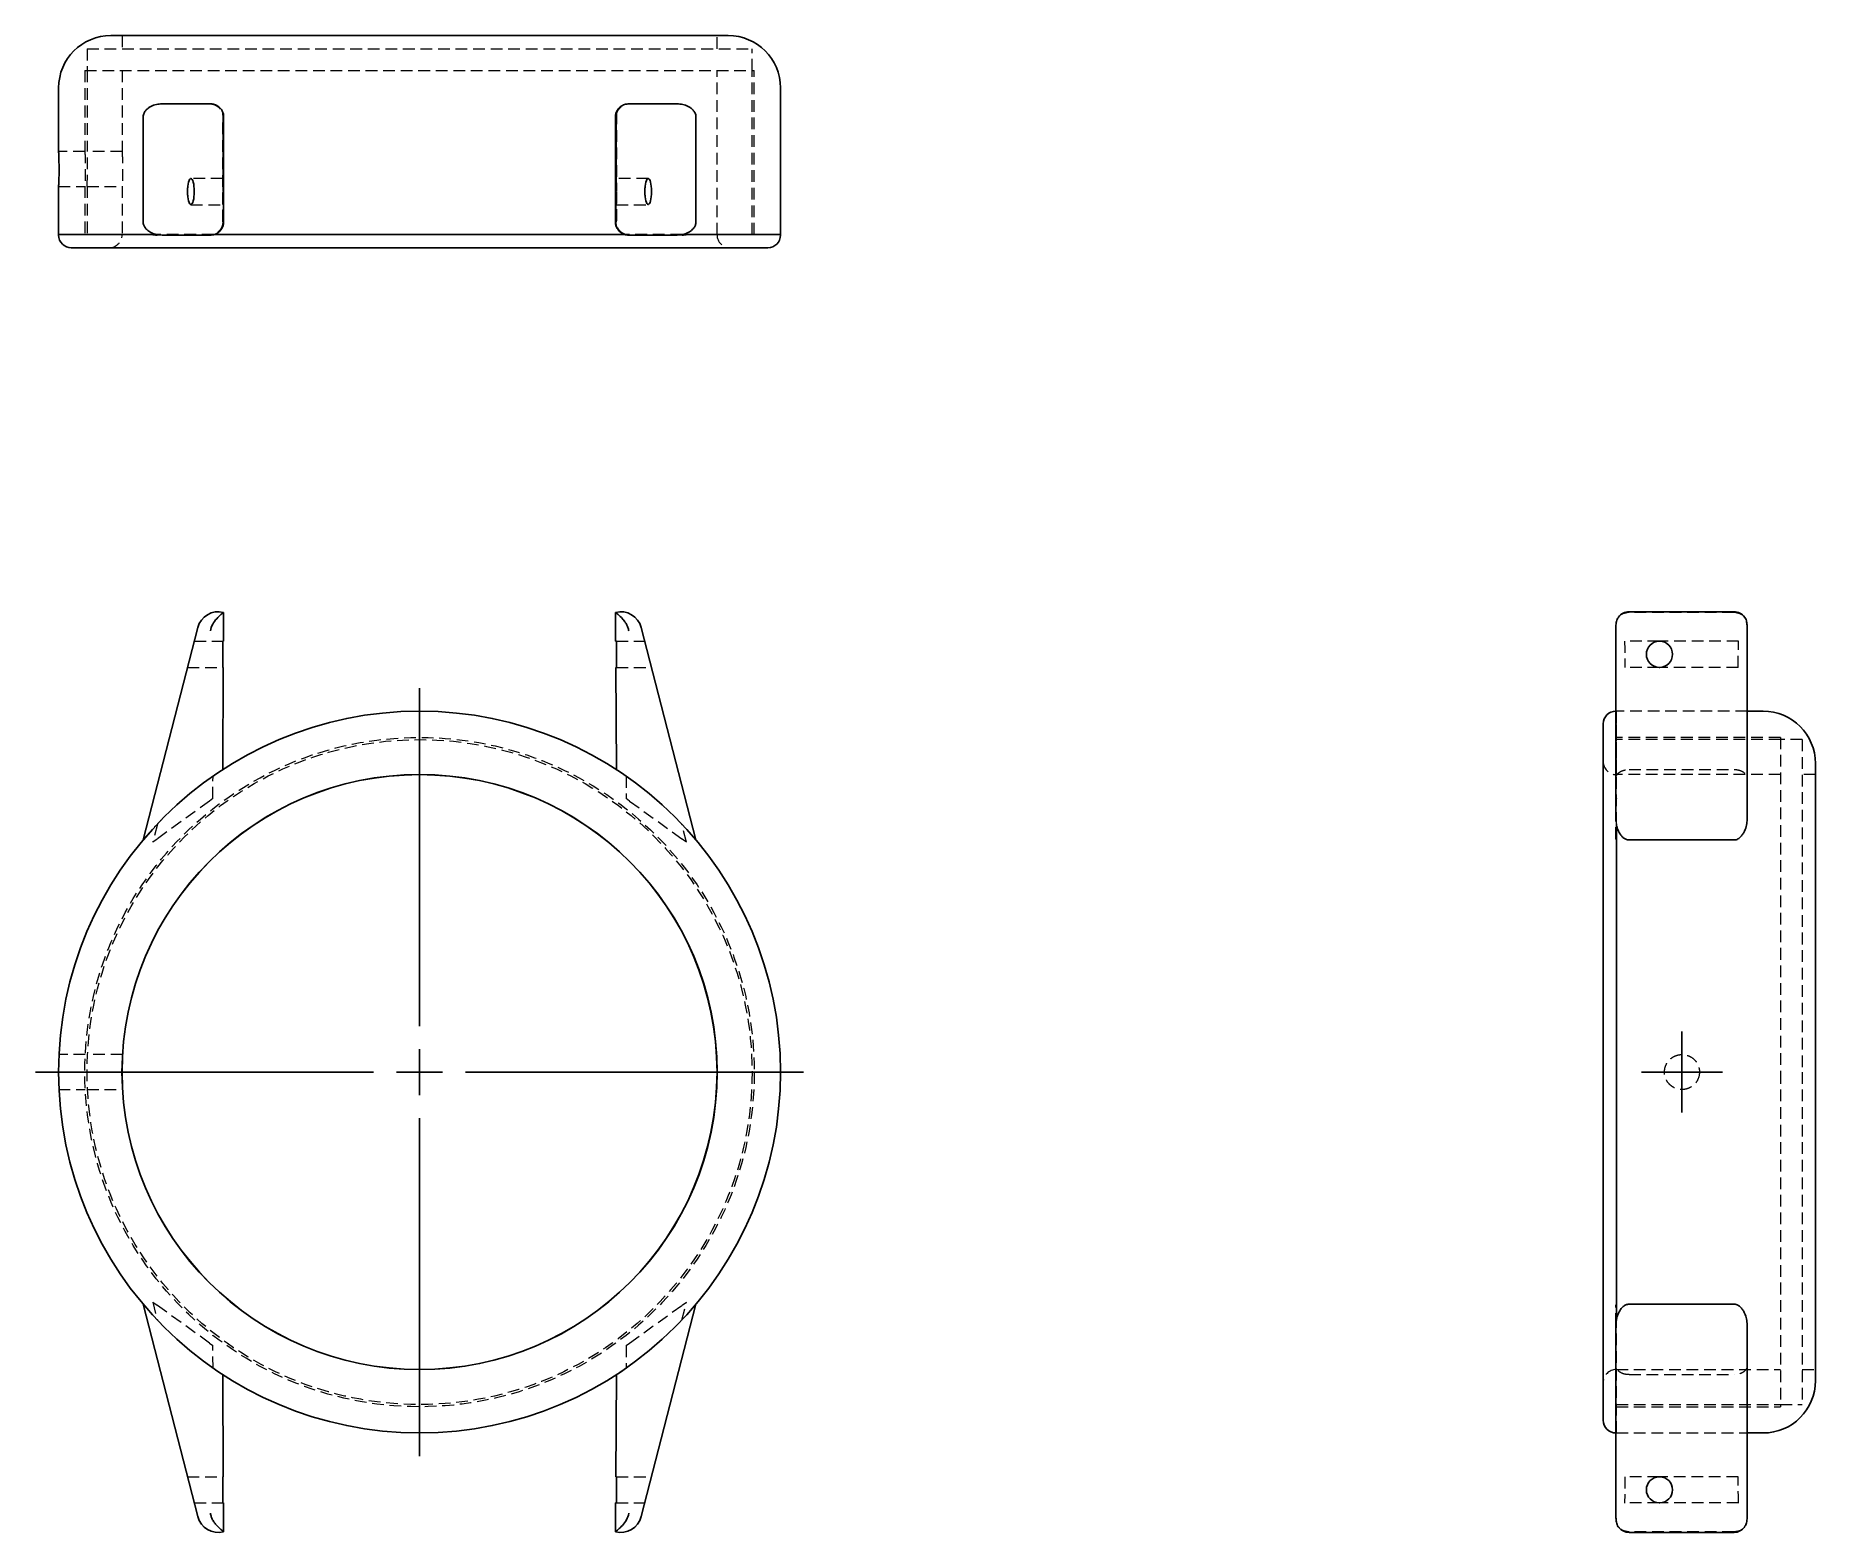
# Model space of a CAD drawing. Header units: millimetres. Extents: x 41 to 235, y 7 to 170.
import ezdxf

# ---------------------------------------------------------------- set-up
doc = ezdxf.new("R2010")
doc.units = ezdxf.units.MM
doc.linetypes.add('HIDDEN', pattern=[1.905, 1.27, -0.635])
doc.layers.add('10', color=7, linetype='Continuous')

# ---------------------------------------------------------------- blocks, each defined once
blk = doc.blocks.new('SW_CENTERMARKSYMBOL_0')
at = {"layer": '10', "color": 0}
for p, q in [((0, 5), (0, 41.68)), ((0, 0), (0, 2.5)), ((-5, 0), (-41.68, 0)), ((0, 0), (-2.5, 0)), ((0, 0), (0, -2.5)), ((0, 0), (2.5, 0)), ((5, 0), (41.68, 0)), ((0, -5), (0, -41.68))]:
    blk.add_line(p, q, dxfattribs=at)
blk = doc.blocks.new('SW_CENTERMARKSYMBOL_1')
at = {"layer": '10', "color": 0}
for p, q in [((0, 2.5), (0, 4.4)), ((0, 0), (0, 2.5)), ((-2.5, 0), (-4.4, 0)), ((0, 0), (-2.5, 0)), ((0, 0), (0, -2.5)), ((0, 0), (2.5, 0)), ((2.5, 0), (4.4, 0)), ((0, -2.5), (0, -4.4))]:
    blk.add_line(p, q, dxfattribs=at)

msp = doc.modelspace()

# ---------------------------------------------------------------- linework, layer by layer
at = {"color": 7, "linetype": 'HIDDEN', "lineweight": 18}
for p, q in [((46.91, 168.09), (119.09, 168.09)), ((46.91, 168.09), (46.91, 165.72)), ((50.71, 169.52), (50.71, 168.09)), ((115.29, 168.09), (115.29, 169.52)), ((119.09, 165.72), (119.09, 168.09)), ((46.67, 165.72), (119.33, 165.72)), ((46.67, 165.72), (46.67, 156.93)), ((46.91, 165.72), (46.91, 156.93)), ((50.71, 165.72), (50.71, 156.93)), ((115.29, 147.91), (115.29, 165.72)), ((119.09, 147.91), (119.09, 165.72)), ((119.33, 147.91), (119.33, 165.72)), ((61.63, 161.17), (61.63, 152.61)), ((61.64, 149.29), (61.64, 160.68)), ((61.7, 160.68), (61.7, 149.29)), ((61.72, 160.68), (61.72, 149.29)), ((104.28, 160.68), (104.28, 149.29)), ((104.3, 160.68), (104.3, 149.29)), ((104.36, 149.29), (104.36, 160.68)), ((104.37, 161.17), (104.37, 152.61)), ((46.67, 156.93), (43.82, 156.93)), ((50.71, 156.93), (46.91, 156.93)), ((43.82, 153.13), (46.67, 153.13)), ((46.67, 153.16), (46.67, 147.91)), ((46.91, 153.16), (46.91, 147.91)), ((46.91, 153.13), (50.71, 153.13)), ((50.71, 153.16), (50.71, 147.91)), ((61.63, 154.01), (58.18, 154.01)), ((61.63, 154.01), (58.18, 154.01)), ((107.82, 154.01), (104.37, 154.01)), ((107.82, 154.01), (104.37, 154.01)), ((57.82, 152.56), (57.82, 152.57)), ((58.18, 151.16), (61.63, 151.16)), ((58.18, 151.16), (61.63, 151.16)), ((58.55, 152.56), (58.55, 152.57)), ((61.63, 152.57), (61.63, 148.8)), ((104.37, 152.57), (104.37, 148.8)), ((104.37, 151.16), (107.82, 151.16)), ((104.37, 151.16), (107.82, 151.16)), ((107.45, 152.56), (107.45, 152.57)), ((108.18, 152.56), (108.18, 152.57)), ((50.7, 147.91), (50.7, 147.9)), ((55.05, 147.86), (54.5, 147.86)), ((60.64, 147.91), (54.53, 147.91)), ((111.5, 147.91), (105.43, 147.91)), ((111.5, 147.86), (110.95, 147.86)), ((115.3, 147.9), (115.3, 147.91)), ((225.68, 106.9), (214.29, 106.9)), ((226.73, 106.48), (226.82, 106.39)), ((58.55, 103.78), (61.63, 103.78)), ((104.37, 103.78), (107.45, 103.78)), ((217.57, 103.78), (213.8, 103.78)), ((226.17, 103.78), (217.61, 103.78)), ((57.82, 100.93), (61.63, 100.93)), ((104.37, 100.93), (108.18, 100.93)), ((217.57, 100.93), (213.84, 100.93)), ((226.13, 100.93), (217.61, 100.93)), ((212.91, 96.18), (212.86, 96.18)), ((212.91, 89.13), (212.91, 96.18)), ((212.91, 83.95), (212.91, 96.18)), ((227.11, 96.18), (212.91, 96.18)), ((230.72, 93.33), (212.91, 93.33)), ((230.72, 93.09), (212.91, 93.09)), ((230.72, 93.33), (230.72, 57)), ((233.09, 93.09), (230.72, 93.09)), ((233.09, 93.09), (233.09, 57)), ((60.57, 86.69), (60.58, 89.13)), ((105.42, 89.13), (105.43, 86.69)), ((212.91, 89.3), (212.9, 89.3)), ((230.72, 89.29), (212.91, 89.29)), ((214.29, 89.84), (225.68, 89.84)), ((234.52, 89.29), (233.09, 89.29)), ((60.2, 86.42), (54.5, 82.3)), ((60.57, 86.69), (60.2, 86.42)), ((105.8, 86.42), (105.43, 86.69)), ((105.8, 86.42), (111.5, 82.3)), ((54.54, 83.92), (54.03, 81.97)), ((111.97, 81.97), (111.46, 83.92)), ((212.86, 82.3), (212.86, 84.45)), ((54.5, 82.3), (54.03, 81.97)), ((111.97, 81.97), (111.5, 82.3)), ((46.72, 58.9), (43.82, 58.9)), ((50.76, 58.9), (46.96, 58.9)), ((230.72, 57), (230.72, 20.67)), ((233.09, 57), (233.09, 20.91)), ((43.82, 55.1), (46.72, 55.1)), ((46.91, 55.1), (50.76, 55.1)), ((54.03, 32.03), (54.54, 30.08)), ((54.03, 32.03), (54.5, 31.7)), ((60.2, 27.58), (54.5, 31.7)), ((105.8, 27.58), (111.5, 31.7)), ((111.46, 30.08), (111.97, 32.03)), ((111.5, 31.7), (111.97, 32.03)), ((212.86, 29.55), (212.86, 31.7)), ((212.91, 17.82), (212.91, 30.04)), ((60.2, 27.58), (60.57, 27.31)), ((60.58, 24.87), (60.57, 27.31)), ((105.43, 27.31), (105.42, 24.87)), ((105.43, 27.31), (105.8, 27.58)), ((212.9, 24.7), (212.91, 24.7)), ((212.91, 17.82), (212.91, 24.87)), ((212.91, 24.71), (230.72, 24.71)), ((214.29, 24.16), (225.68, 24.16)), ((233.09, 24.71), (234.52, 24.71)), ((212.91, 20.91), (230.72, 20.91)), ((212.91, 20.67), (230.72, 20.67)), ((230.72, 20.91), (233.09, 20.91)), ((212.86, 17.82), (212.91, 17.82)), ((212.91, 17.82), (227.11, 17.82)), ((57.82, 13.07), (61.63, 13.07)), ((104.37, 13.07), (108.18, 13.07)), ((217.56, 13.07), (213.84, 13.07)), ((226.13, 13.07), (217.61, 13.07)), ((58.55, 10.22), (61.63, 10.22)), ((104.37, 10.22), (107.45, 10.22)), ((217.56, 10.22), (213.8, 10.22)), ((226.17, 10.22), (217.61, 10.22)), ((213.24, 7.52), (213.15, 7.61)), ((225.68, 7.1), (214.29, 7.1))]:
    msp.add_line(p, q, dxfattribs=at)
at = {"color": 7, "linetype": 'Continuous', "lineweight": 25}
for p, q in [((116.5, 169.52), (49.5, 169.52)), ((43.82, 163.84), (43.82, 156.91)), ((122.18, 147.91), (122.18, 163.84)), ((53, 160.68), (53, 149.29)), ((55.05, 162.11), (60.3, 162.11)), ((61.73, 160.68), (61.73, 149.29)), ((104.27, 160.68), (104.27, 149.29)), ((105.7, 162.11), (110.95, 162.11)), ((113, 160.68), (113, 149.29)), ((43.82, 153.13), (43.82, 147.91)), ((57.82, 152.61), (57.82, 152.57)), ((58.55, 152.61), (58.55, 152.57)), ((107.45, 152.61), (107.45, 152.57)), ((108.18, 152.61), (108.18, 152.57)), ((43.82, 147.91), (43.82, 147.86)), ((54.54, 147.91), (43.82, 147.91)), ((54.53, 147.91), (43.82, 147.91)), ((60.3, 147.86), (55.05, 147.86)), ((105.42, 147.91), (60.58, 147.91)), ((105.43, 147.91), (60.64, 147.91)), ((110.95, 147.86), (105.7, 147.86)), ((122.18, 147.91), (111.46, 147.91)), ((122.18, 147.91), (111.5, 147.91)), ((122.18, 147.86), (122.18, 147.91)), ((120.8, 146.48), (45.2, 146.48)), ((61.73, 106.9), (61.72, 106.89)), ((61.73, 106.9), (61.72, 103.78)), ((61.72, 106.9), (61.73, 106.9)), ((104.28, 103.78), (104.27, 106.9)), ((104.27, 106.9), (104.28, 106.89)), ((104.27, 106.9), (104.28, 106.9)), ((225.68, 106.97), (214.29, 106.97)), ((53, 82.2), (58.93, 105.25)), ((107.07, 105.25), (113, 82.2)), ((212.86, 84.45), (212.86, 104.85)), ((227.11, 104.85), (227.11, 84.45)), ((61.72, 103.78), (61.63, 103.78)), ((61.63, 103.78), (61.63, 100.93)), ((104.37, 103.78), (104.28, 103.78)), ((104.37, 100.93), (104.37, 103.78)), ((217.61, 103.78), (217.57, 103.78)), ((61.63, 100.93), (61.7, 100.93)), ((61.7, 100.93), (61.64, 89.84)), ((104.36, 89.84), (104.3, 100.93)), ((104.3, 100.93), (104.37, 100.93)), ((217.61, 100.93), (217.57, 100.93)), ((211.48, 57), (211.48, 94.8)), ((212.86, 96.18), (212.86, 96.18)), ((228.84, 96.18), (227.11, 96.18)), ((234.52, 90.5), (234.52, 57)), ((212.91, 57), (212.91, 83.95)), ((212.91, 30.08), (212.91, 83.92)), ((225.68, 82.2), (214.29, 82.2)), ((211.48, 19.2), (211.48, 57)), ((212.91, 30.04), (212.91, 57)), ((234.52, 57), (234.52, 23.5)), ((58.93, 8.75), (53, 31.8)), ((113, 31.8), (107.07, 8.75)), ((225.68, 31.8), (214.29, 31.8)), ((212.86, 9.15), (212.86, 29.55)), ((227.11, 29.55), (227.11, 9.15)), ((61.64, 24.16), (61.7, 13.07)), ((104.3, 13.07), (104.36, 24.16)), ((212.86, 17.82), (212.86, 17.82)), ((227.11, 17.82), (228.84, 17.82)), ((61.7, 13.07), (61.63, 13.07)), ((61.63, 13.07), (61.63, 10.22)), ((104.37, 13.07), (104.3, 13.07)), ((104.37, 10.22), (104.37, 13.07)), ((217.56, 13.07), (217.61, 13.07)), ((61.63, 10.22), (61.72, 10.22)), ((61.72, 10.22), (61.73, 7.1)), ((104.27, 7.1), (104.28, 10.22)), ((104.28, 10.22), (104.37, 10.22)), ((217.56, 10.22), (217.61, 10.22)), ((61.73, 7.1), (61.72, 7.11)), ((61.73, 7.1), (61.72, 7.1)), ((104.27, 7.1), (104.28, 7.11)), ((104.28, 7.1), (104.27, 7.1)), ((214.29, 7.03), (225.68, 7.03))]:
    msp.add_line(p, q, dxfattribs=at)
for radius in [39.18, 32.3, 32.29]:
    msp.add_circle((83, 57), radius, dxfattribs=at)
at = {"color": 7, "linetype": 'HIDDEN', "lineweight": 18}
for radius in [36.33, 36.09]:
    msp.add_circle((83, 57), radius, dxfattribs=at)
at = {"color": 7, "linetype": 'Continuous', "lineweight": 25}
for centre, radius, start, end in [((49.5, 163.84), 5.68, 90, 180), ((116.5, 163.84), 5.68, 0, 90), ((45.2, 147.86), 1.38, 180, 270), ((120.8, 147.86), 1.38, 270, 0), ((61.15, 104.68), 2.29, 75.5758, 165.5758), ((104.85, 104.68), 2.29, 14.4242, 104.4242), ((214.29, 105.55), 1.42, 90, 143.6199), ((225.68, 105.55), 1.42, 36.6666, 90), ((217.59, 102.35), 1.42, 90.8777, 269.1223), ((217.59, 102.35), 1.42, 270.8777, 89.1223), ((212.86, 94.8), 1.38, 90, 180), ((228.84, 90.5), 5.68, 0, 90), ((228.84, 23.5), 5.68, 270, 0), ((212.86, 19.2), 1.38, 180, 270), ((217.59, 11.65), 1.42, 90.971, 269.029), ((217.59, 11.65), 1.42, 270.971, 89.029), ((61.15, 9.32), 2.29, 194.4242, 284.4242), ((104.85, 9.32), 2.29, 255.5758, 345.5758), ((214.29, 8.45), 1.42, 216.6666, 270), ((225.68, 8.45), 1.42, 270, 323.6199)]:
    msp.add_arc(centre, radius, start, end, dxfattribs=at)
at = {"color": 7, "linetype": 'HIDDEN', "lineweight": 18}
for centre, start, end in [((49.29, 147.9), 270, 0), ((116.71, 147.9), 180, 270), ((212.9, 90.71), 180, 270), ((212.9, 23.29), 90, 180)]:
    msp.add_arc(centre, 1.42, start, end, dxfattribs=at)
at = {"color": 7, "linetype": 'Continuous', "lineweight": 25}
for centre, major_axis, ratio, start_param, end_param in [((60.3, 160.68), (1.48, 0), 0.959513, 1.566731, 1.570796), ((60.3, 160.68), (1.43, 0), 0.995954, 0, 0.147257), ((105.7, 160.68), (1.43, 0), 0.995954, 2.994336, 3.141593), ((105.7, 160.68), (1.48, 0), 0.959513, 1.570796, 1.574861), ((58.18, 152.59), (0, 1.42), 0.257206, 4.727708, 7.838663), ((107.82, 152.59), (0, 1.42), 0.257206, 4.727708, 7.838663), ((58.18, 152.59), (0, 1.42), 0.257206, 1.586115, 4.69707), ((107.82, 152.59), (0, 1.42), 0.257206, 1.586115, 4.69707), ((60.3, 149.29), (1.43, 0), 0.995954, 6.135929, 6.283185), ((105.7, 149.29), (1.43, 0), 0.995954, 3.141593, 3.288849), ((60.3, 149.29), (1.48, 0), 0.959513, 4.712389, 4.716454), ((105.7, 149.29), (1.48, 0), 0.959513, 4.708324, 4.712389), ((214.29, 104.85), (0, 11.49), 0.12397, 1.566731, 1.570796), ((225.68, 104.85), (0, 11.49), 0.12397, 4.712389, 4.716454), ((214.29, 9.15), (0, 11.49), 0.12397, 1.570796, 1.574861), ((225.68, 9.15), (0, 11.49), 0.12397, 4.708324, 4.712389)]:
    msp.add_ellipse(centre, major_axis=major_axis, ratio=ratio, start_param=start_param, end_param=end_param, dxfattribs=at)
at = {"color": 7, "linetype": 'HIDDEN', "lineweight": 18}
for centre, major_axis, ratio, start_param, end_param in [((60.29, 160.68), (-1.42, 0), 0.999986, 3.141593, 3.4895), ((60.28, 160.68), (-1.42, 0), 0.999986, 3.141593, 3.457398), ((105.71, 160.68), (-1.42, 0), 0.999986, 5.935278, 6.283185), ((105.72, 160.68), (-1.42, 0), 0.999986, 5.96738, 6.283185), ((58.18, 152.59), (0, 1.42), 0.257206, 4.729336, 7.837034), ((107.82, 152.59), (0, 1.42), 0.257206, 4.729336, 7.837034), ((58.18, 152.59), (0, 1.42), 0.257206, 1.587744, 4.695442), ((107.82, 152.59), (0, 1.42), 0.257206, 1.587744, 4.695442), ((60.29, 149.29), (1.42, 0), 0.999986, 5.935278, 6.283185), ((60.28, 149.29), (1.42, 0), 0.999986, 5.96738, 6.283185), ((105.71, 149.29), (1.42, 0), 0.999986, 3.141593, 3.4895), ((105.72, 149.29), (1.42, 0), 0.999986, 3.141593, 3.457398), ((54.5, 149.29), (1.81, 0), 0.788559, 4.453467, 4.712389), ((60.2, 149.29), (1.43, 0), 0.996209, 4.712389, 4.971311), ((105.8, 149.29), (1.43, 0), 0.996209, 4.453467, 4.712389), ((111.5, 149.29), (1.81, 0), 0.788559, 4.712389, 4.971311), ((214.29, 105.79), (1.42, 0), 0.774297, 1.570796, 1.718053), ((225.68, 105.79), (1.42, 0), 0.774297, 1.42354, 1.570796), ((214.29, 359.9), (0, -272.44), 0.005229, 5.935278, 5.96738), ((225.68, 359.9), (0, 272.44), 0.005229, 3.457398, 3.4895), ((214.29, 86.42), (1.42, 0), 0.725029, 2.882671, 3.141593), ((214.29, 82.3), (1.42, 0), 0.915949, 3.141593, 3.400514), ((214.29, 31.7), (1.42, 0), 0.915949, 2.882671, 3.141593), ((214.29, 27.58), (1.42, 0), 0.725029, 3.141593, 3.400514), ((214.29, -245.9), (0, -272.44), 0.005229, 3.457398, 3.4895), ((225.68, -245.9), (0, 272.44), 0.005229, 5.935278, 5.96738), ((214.29, 8.21), (1.42, 0), 0.774297, 4.565132, 4.712389), ((225.68, 8.21), (1.42, 0), 0.774297, 4.712389, 4.859646)]:
    msp.add_ellipse(centre, major_axis=major_axis, ratio=ratio, start_param=start_param, end_param=end_param, dxfattribs=at)
at = {"color": 7, "linetype": 'Continuous', "lineweight": 25}
for points, knots in [([(53, 160.68), (53, 160.84), (53.04, 160.98), (53.15, 161.23), (53.22, 161.33), (53.38, 161.51), (53.47, 161.59), (53.65, 161.72), (53.74, 161.78), (54.03, 161.92), (54.23, 161.99), (54.63, 162.08), (54.84, 162.11), (55.05, 162.11)], [0, 0, 0, 0, 0.125, 0.125, 0.25, 0.25, 0.375, 0.375, 0.5, 0.5, 0.75, 0.75, 1, 1, 1, 1]), ([(60.3, 162.11), (60.32, 162.11), (60.35, 162.11), (60.43, 162.1), (60.48, 162.1), (60.6, 162.08), (60.67, 162.06), (60.82, 162.01), (60.9, 161.98), (61.13, 161.85), (61.3, 161.73), (61.51, 161.46), (61.57, 161.36), (61.66, 161.14), (61.7, 161.02), (61.72, 160.89)], [0, 0, 0, 0, 0.125, 0.125, 0.25, 0.25, 0.375, 0.375, 0.5, 0.5, 0.75, 0.75, 0.875, 0.875, 1, 1, 1, 1]), ([(104.28, 160.89), (104.32, 161.14), (104.43, 161.37), (104.7, 161.73), (104.86, 161.85), (105.18, 162.02), (105.33, 162.07), (105.58, 162.11), (105.66, 162.11), (105.7, 162.11)], [0, 0, 0, 0, 0.25, 0.25, 0.5, 0.5, 0.75, 0.75, 1, 1, 1, 1]), ([(110.95, 162.11), (111.16, 162.11), (111.37, 162.08), (111.77, 161.99), (111.97, 161.92), (112.26, 161.78), (112.35, 161.72), (112.53, 161.59), (112.62, 161.51), (112.77, 161.33), (112.85, 161.23), (112.96, 160.98), (113, 160.84), (113, 160.68)], [0, 0, 0, 0, 0.25, 0.25, 0.5, 0.5, 0.625, 0.625, 0.75, 0.75, 0.875, 0.875, 1, 1, 1, 1]), ([(43.82, 156.91), (43.82, 156.92), (43.82, 156.94), (43.83, 156.77), (43.84, 156.41), (43.86, 155.88), (43.87, 155.26), (43.87, 154.61), (43.86, 154), (43.84, 153.52), (43.82, 153.2), (43.82, 153.15), (43.82, 153.13)], [0, 0, 0, 0, 0.0340255, 0.1414208, 0.2488144, 0.3560978, 0.4633344, 0.5706609, 0.6780733, 0.7854339, 0.8927154, 1, 1, 1, 1]), ([(54.54, 147.91), (54.37, 147.94), (54.21, 147.98), (53.9, 148.11), (53.75, 148.18), (53.46, 148.38), (53.32, 148.5), (53.15, 148.75), (53.1, 148.84), (53.02, 149.05), (53, 149.16), (53, 149.29)], [0, 0, 0, 0, 0.25, 0.25, 0.5, 0.5, 0.75, 0.75, 0.875, 0.875, 1, 1, 1, 1]), ([(61.72, 149.08), (61.68, 148.83), (61.57, 148.6), (61.3, 148.24), (61.14, 148.11), (60.82, 147.95), (60.67, 147.9), (60.42, 147.86), (60.34, 147.86), (60.3, 147.86)], [0, 0, 0, 0, 0.25, 0.25, 0.5, 0.5, 0.75, 0.75, 1, 1, 1, 1]), ([(105.7, 147.86), (105.68, 147.86), (105.65, 147.86), (105.57, 147.87), (105.52, 147.87), (105.4, 147.89), (105.33, 147.91), (105.18, 147.96), (105.1, 147.99), (104.87, 148.11), (104.7, 148.24), (104.49, 148.51), (104.43, 148.61), (104.34, 148.83), (104.3, 148.95), (104.28, 149.08)], [0, 0, 0, 0, 0.125, 0.125, 0.25, 0.25, 0.375, 0.375, 0.5, 0.5, 0.75, 0.75, 0.875, 0.875, 1, 1, 1, 1]), ([(113, 149.29), (113, 149.16), (112.98, 149.05), (112.9, 148.84), (112.85, 148.75), (112.73, 148.58), (112.67, 148.51), (112.54, 148.39), (112.47, 148.33), (112.25, 148.18), (112.1, 148.11), (111.79, 147.98), (111.63, 147.94), (111.46, 147.91)], [0, 0, 0, 0, 0.125, 0.125, 0.25, 0.25, 0.375, 0.375, 0.5, 0.5, 0.75, 0.75, 1, 1, 1, 1]), ([(61.72, 106.89), (61.68, 106.86), (61.57, 106.78), (61.3, 106.54), (61.14, 106.39), (60.82, 106.04), (60.67, 105.83), (60.42, 105.39), (60.34, 105.15), (60.3, 104.9)], [0, 0, 0, 0, 0.25, 0.25, 0.5, 0.5, 0.75, 0.75, 1, 1, 1, 1]), ([(105.7, 104.9), (105.68, 105.02), (105.65, 105.15), (105.57, 105.38), (105.52, 105.5), (105.4, 105.72), (105.33, 105.83), (105.18, 106.03), (105.1, 106.12), (104.87, 106.39), (104.7, 106.54), (104.49, 106.72), (104.43, 106.77), (104.34, 106.84), (104.3, 106.87), (104.28, 106.89)], [0, 0, 0, 0, 0.125, 0.125, 0.25, 0.25, 0.375, 0.375, 0.5, 0.5, 0.75, 0.75, 0.875, 0.875, 1, 1, 1, 1]), ([(212.86, 104.9), (212.86, 105.1), (212.86, 105.52), (212.92, 106.03), (213.08, 106.28), (213.15, 106.38)], [0, 0, 0, 0, 0.354205, 0.71935, 1, 1, 1, 1]), ([(226.82, 106.39), (226.83, 106.38), (226.97, 106.24), (227.06, 105.91), (227.1, 105.48), (227.11, 105.17), (227.11, 105), (227.11, 104.92), (227.11, 104.9)], [0, 0, 0, 0, 0.0346939, 0.41019, 0.7124347, 0.8658384, 0.9550112, 1, 1, 1, 1]), ([(214.29, 82.2), (214.16, 82.2), (214.05, 82.22), (213.84, 82.32), (213.75, 82.38), (213.58, 82.51), (213.51, 82.59), (213.39, 82.74), (213.33, 82.82), (213.18, 83.06), (213.11, 83.23), (212.98, 83.58), (212.94, 83.75), (212.91, 83.92)], [0, 0, 0, 0, 0.125, 0.125, 0.25, 0.25, 0.375, 0.375, 0.5, 0.5, 0.75, 0.75, 1, 1, 1, 1]), ([(227.11, 84.45), (227.11, 84.24), (227.08, 84.02), (226.99, 83.59), (226.92, 83.38), (226.78, 83.06), (226.72, 82.95), (226.59, 82.75), (226.51, 82.65), (226.33, 82.46), (226.23, 82.38), (225.98, 82.24), (225.84, 82.2), (225.68, 82.2)], [0, 0, 0, 0, 0.25, 0.25, 0.5, 0.5, 0.625, 0.625, 0.75, 0.75, 0.875, 0.875, 1, 1, 1, 1]), ([(212.91, 30.08), (212.94, 30.25), (212.98, 30.42), (213.11, 30.76), (213.18, 30.93), (213.38, 31.26), (213.5, 31.42), (213.75, 31.62), (213.84, 31.68), (214.05, 31.78), (214.16, 31.8), (214.29, 31.8)], [0, 0, 0, 0, 0.25, 0.25, 0.5, 0.5, 0.75, 0.75, 0.875, 0.875, 1, 1, 1, 1]), ([(225.68, 31.8), (225.84, 31.8), (225.98, 31.76), (226.23, 31.62), (226.33, 31.54), (226.51, 31.35), (226.59, 31.25), (226.72, 31.05), (226.78, 30.94), (226.92, 30.62), (226.99, 30.41), (227.08, 29.98), (227.11, 29.76), (227.11, 29.55)], [0, 0, 0, 0, 0.125, 0.125, 0.25, 0.25, 0.375, 0.375, 0.5, 0.5, 0.75, 0.75, 1, 1, 1, 1]), ([(60.3, 9.1), (60.32, 8.98), (60.35, 8.85), (60.43, 8.62), (60.48, 8.5), (60.6, 8.28), (60.67, 8.17), (60.82, 7.97), (60.9, 7.88), (61.13, 7.61), (61.3, 7.46), (61.51, 7.28), (61.57, 7.23), (61.66, 7.16), (61.7, 7.13), (61.72, 7.11)], [0, 0, 0, 0, 0.125, 0.125, 0.25, 0.25, 0.375, 0.375, 0.5, 0.5, 0.75, 0.75, 0.875, 0.875, 1, 1, 1, 1]), ([(104.28, 7.11), (104.32, 7.14), (104.43, 7.22), (104.7, 7.46), (104.86, 7.61), (105.18, 7.96), (105.33, 8.17), (105.58, 8.61), (105.66, 8.85), (105.7, 9.1)], [0, 0, 0, 0, 0.25, 0.25, 0.5, 0.5, 0.75, 0.75, 1, 1, 1, 1]), ([(213.15, 7.61), (213.14, 7.62), (213, 7.76), (212.91, 8.09), (212.87, 8.52), (212.86, 8.83), (212.86, 9), (212.86, 9.08), (212.86, 9.1)], [0, 0, 0, 0, 0.034694, 0.41019, 0.712435, 0.865838, 0.955011, 1, 1, 1, 1]), ([(227.11, 9.1), (227.11, 8.9), (227.1, 8.48), (227.05, 7.97), (226.89, 7.72), (226.82, 7.62)], [0, 0, 0, 0, 0.354205, 0.71935, 1, 1, 1, 1])]:
    msp.add_open_spline(points, degree=3, knots=knots, dxfattribs=at)
at = {"color": 7, "linetype": 'HIDDEN', "lineweight": 18}
for points, knots in [([(60.21, 162.11), (60.38, 162.11), (60.55, 162.08), (60.87, 161.96), (61.03, 161.87), (61.31, 161.62), (61.43, 161.46), (61.55, 161.19), (61.59, 161.09), (61.63, 160.89), (61.64, 160.79), (61.64, 160.68)], [0, 0, 0, 0, 0.25, 0.25, 0.5, 0.5, 0.75, 0.75, 0.875, 0.875, 1, 1, 1, 1]), ([(104.36, 160.68), (104.36, 160.79), (104.37, 160.89), (104.41, 161.09), (104.45, 161.19), (104.53, 161.37), (104.58, 161.45), (104.7, 161.61), (104.76, 161.68), (104.97, 161.86), (105.12, 161.96), (105.45, 162.08), (105.62, 162.11), (105.79, 162.11)], [0, 0, 0, 0, 0.125, 0.125, 0.25, 0.25, 0.375, 0.375, 0.5, 0.5, 0.75, 0.75, 1, 1, 1, 1]), ([(46.67, 156.93), (46.67, 156.91), (46.67, 156.87), (46.69, 156.54), (46.71, 156.06), (46.72, 155.46), (46.72, 154.81), (46.71, 154.19), (46.7, 153.66), (46.68, 153.29), (46.67, 153.12), (46.67, 153.15), (46.67, 153.16)], [0, 0, 0, 0, 0.1072706, 0.2145377, 0.3218967, 0.4293161, 0.5366354, 0.6438503, 0.7511195, 0.8585168, 0.9659163, 1, 1, 1, 1]), ([(46.91, 153.16), (46.91, 153.15), (46.91, 153.12), (46.92, 153.29), (46.93, 153.66), (46.95, 154.19), (46.96, 154.81), (46.96, 155.46), (46.95, 156.06), (46.93, 156.54), (46.91, 156.87), (46.91, 156.91), (46.91, 156.93)], [0, 0, 0, 0, 0.034089, 0.141489, 0.248887, 0.356155, 0.463367, 0.570686, 0.678106, 0.785465, 0.892731, 1, 1, 1, 1]), ([(50.71, 156.93), (50.71, 156.91), (50.71, 156.87), (50.73, 156.54), (50.75, 156.06), (50.76, 155.46), (50.77, 154.81), (50.75, 154.19), (50.74, 153.66), (50.72, 153.29), (50.71, 153.12), (50.71, 153.15), (50.71, 153.16)], [0, 0, 0, 0, 0.107244, 0.214484, 0.32184, 0.429272, 0.536578, 0.643752, 0.750994, 0.858399, 0.965806, 1, 1, 1, 1]), ([(61.64, 149.29), (61.64, 149.11), (61.61, 148.95), (61.5, 148.64), (61.41, 148.5), (61.21, 148.26), (61.1, 148.16), (60.85, 148), (60.72, 147.94), (60.58, 147.91)], [0, 0, 0, 0, 0.25, 0.25, 0.5, 0.5, 0.75, 0.75, 1, 1, 1, 1]), ([(105.42, 147.91), (105.28, 147.94), (105.15, 148), (104.91, 148.15), (104.79, 148.25), (104.59, 148.49), (104.5, 148.64), (104.39, 148.94), (104.36, 149.11), (104.36, 149.29)], [0, 0, 0, 0, 0.25, 0.25, 0.5, 0.5, 0.75, 0.75, 1, 1, 1, 1]), ([(213.15, 106.38), (213.16, 106.41), (213.18, 106.45), (213.21, 106.48), (213.22, 106.48)], [0, 0, 0, 0, 0.816884, 1, 1, 1, 1]), ([(213.5, 106.7), (213.5, 106.7), (213.61, 106.79), (213.83, 106.85), (214.03, 106.88), (214.08, 106.89)], [0, 0, 0, 0, 0.048924, 0.798148, 1, 1, 1, 1]), ([(225.89, 106.89), (226.03, 106.86), (226.29, 106.82), (226.48, 106.69), (226.57, 106.64)], [0, 0, 0, 0, 0.529189, 1, 1, 1, 1]), ([(104.36, 89.84), (104.36, 89.84), (104.37, 89.84), (104.41, 89.81), (104.45, 89.79), (104.53, 89.73), (104.58, 89.7), (104.7, 89.62), (104.76, 89.58), (104.97, 89.44), (105.12, 89.33), (105.45, 89.11), (105.62, 88.99), (105.79, 88.87)], [0, 0, 0, 0, 0.125, 0.125, 0.25, 0.25, 0.375, 0.375, 0.5, 0.5, 0.75, 0.75, 1, 1, 1, 1]), ([(212.91, 89.13), (212.94, 89.22), (213, 89.31), (213.15, 89.48), (213.25, 89.56), (213.49, 89.69), (213.64, 89.75), (213.94, 89.82), (214.11, 89.84), (214.29, 89.84)], [0, 0, 0, 0, 0.25, 0.25, 0.5, 0.5, 0.75, 0.75, 1, 1, 1, 1]), ([(225.68, 89.84), (225.79, 89.84), (225.89, 89.84), (226.09, 89.81), (226.19, 89.79), (226.37, 89.73), (226.45, 89.7), (226.61, 89.62), (226.68, 89.58), (226.86, 89.44), (226.96, 89.33), (227.08, 89.11), (227.11, 88.99), (227.11, 88.87)], [0, 0, 0, 0, 0.125, 0.125, 0.25, 0.25, 0.375, 0.375, 0.5, 0.5, 0.75, 0.75, 1, 1, 1, 1]), ([(53, 82.2), (53, 82.2), (53.04, 82.24), (53.15, 82.38), (53.22, 82.46), (53.38, 82.65), (53.47, 82.75), (53.65, 82.95), (53.74, 83.06), (54.03, 83.38), (54.23, 83.59), (54.63, 84.02), (54.84, 84.24), (55.05, 84.45)], [0, 0, 0, 0, 0.125, 0.125, 0.25, 0.25, 0.375, 0.375, 0.5, 0.5, 0.75, 0.75, 1, 1, 1, 1]), ([(221.93, 57), (221.93, 57.13), (221.92, 57.25), (221.87, 57.49), (221.83, 57.61), (221.74, 57.84), (221.68, 57.95), (221.54, 58.16), (221.46, 58.26), (221.2, 58.52), (220.99, 58.66), (220.53, 58.85), (220.28, 58.9), (219.91, 58.9), (219.78, 58.89), (219.54, 58.84), (219.42, 58.8), (219.19, 58.71), (219.08, 58.65), (218.87, 58.51), (218.78, 58.43), (218.6, 58.26), (218.52, 58.16), (218.38, 57.95), (218.33, 57.84), (218.23, 57.61), (218.19, 57.49), (218.15, 57.25), (218.13, 57.12), (218.13, 56.75), (218.18, 56.5), (218.37, 56.05), (218.51, 55.83), (218.78, 55.57), (218.87, 55.49), (219.08, 55.35), (219.19, 55.29), (219.42, 55.2), (219.54, 55.16), (219.78, 55.11), (219.91, 55.1), (220.16, 55.1), (220.28, 55.11), (220.52, 55.16), (220.64, 55.2), (220.87, 55.29), (220.98, 55.35), (221.19, 55.49), (221.29, 55.57), (221.55, 55.83), (221.69, 56.04), (221.88, 56.5), (221.93, 56.75), (221.93, 57)], [0, 0, 0, 0, 0.03125, 0.03125, 0.0625, 0.0625, 0.09375, 0.09375, 0.125, 0.125, 0.1875, 0.1875, 0.25, 0.25, 0.28125, 0.28125, 0.3125, 0.3125, 0.34375, 0.34375, 0.375, 0.375, 0.40625, 0.40625, 0.4375, 0.4375, 0.46875, 0.46875, 0.5, 0.5, 0.5625, 0.5625, 0.625, 0.625, 0.65625, 0.65625, 0.6875, 0.6875, 0.71875, 0.71875, 0.75, 0.75, 0.78125, 0.78125, 0.8125, 0.8125, 0.84375, 0.84375, 0.875, 0.875, 0.9375, 0.9375, 1, 1, 1, 1]), ([(105.79, 25.13), (105.62, 25.01), (105.45, 24.89), (105.13, 24.67), (104.97, 24.56), (104.69, 24.37), (104.57, 24.3), (104.45, 24.21), (104.41, 24.19), (104.37, 24.16), (104.36, 24.16), (104.36, 24.16)], [0, 0, 0, 0, 0.25, 0.25, 0.5, 0.5, 0.75, 0.75, 0.875, 0.875, 1, 1, 1, 1]), ([(227.11, 25.13), (227.11, 25.01), (227.08, 24.89), (226.96, 24.67), (226.87, 24.56), (226.62, 24.37), (226.46, 24.3), (226.19, 24.21), (226.09, 24.19), (225.89, 24.16), (225.79, 24.16), (225.68, 24.16)], [0, 0, 0, 0, 0.25, 0.25, 0.5, 0.5, 0.75, 0.75, 0.875, 0.875, 1, 1, 1, 1]), ([(214.29, 24.16), (214.11, 24.16), (213.95, 24.18), (213.64, 24.25), (213.5, 24.31), (213.26, 24.44), (213.16, 24.52), (213, 24.68), (212.94, 24.78), (212.91, 24.87)], [0, 0, 0, 0, 0.25, 0.25, 0.5, 0.5, 0.75, 0.75, 1, 1, 1, 1]), ([(214.08, 7.11), (213.94, 7.14), (213.68, 7.18), (213.49, 7.31), (213.4, 7.36)], [0, 0, 0, 0, 0.529189, 1, 1, 1, 1]), ([(226.47, 7.3), (226.47, 7.3), (226.35, 7.21), (226.14, 7.15), (225.94, 7.12), (225.89, 7.11)], [0, 0, 0, 0, 0.048924, 0.798148, 1, 1, 1, 1]), ([(226.82, 7.62), (226.81, 7.59), (226.79, 7.55), (226.76, 7.52), (226.75, 7.52)], [0, 0, 0, 0, 0.816884, 1, 1, 1, 1])]:
    msp.add_open_spline(points, degree=3, knots=knots, dxfattribs=at)

# ---------------------------------------------------------------- block references
at = {"layer": '10'}
for name, p in [('SW_CENTERMARKSYMBOL_0', (83, 57)), ('SW_CENTERMARKSYMBOL_1', (220.03, 57))]:
    msp.add_blockref(name, p, dxfattribs=at)

doc.saveas('drawing.dxf')
